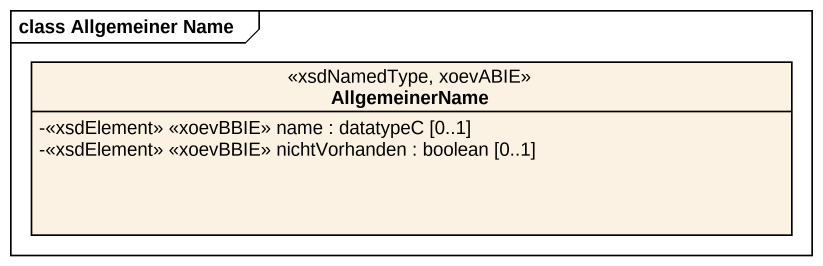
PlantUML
@startuml
mainframe class Allgemeiner Name
hide circle
hide empty members
skinparam classAttributeIconSize 0
class AllgemeinerName <<xsdNamedType, xoevABIE>> {
  -<<xsdElement>> <<xoevBBIE>> name : datatypeC [0..1]
  -<<xsdElement>> <<xoevBBIE>> nichtVorhanden : boolean [0..1]
}
@enduml
